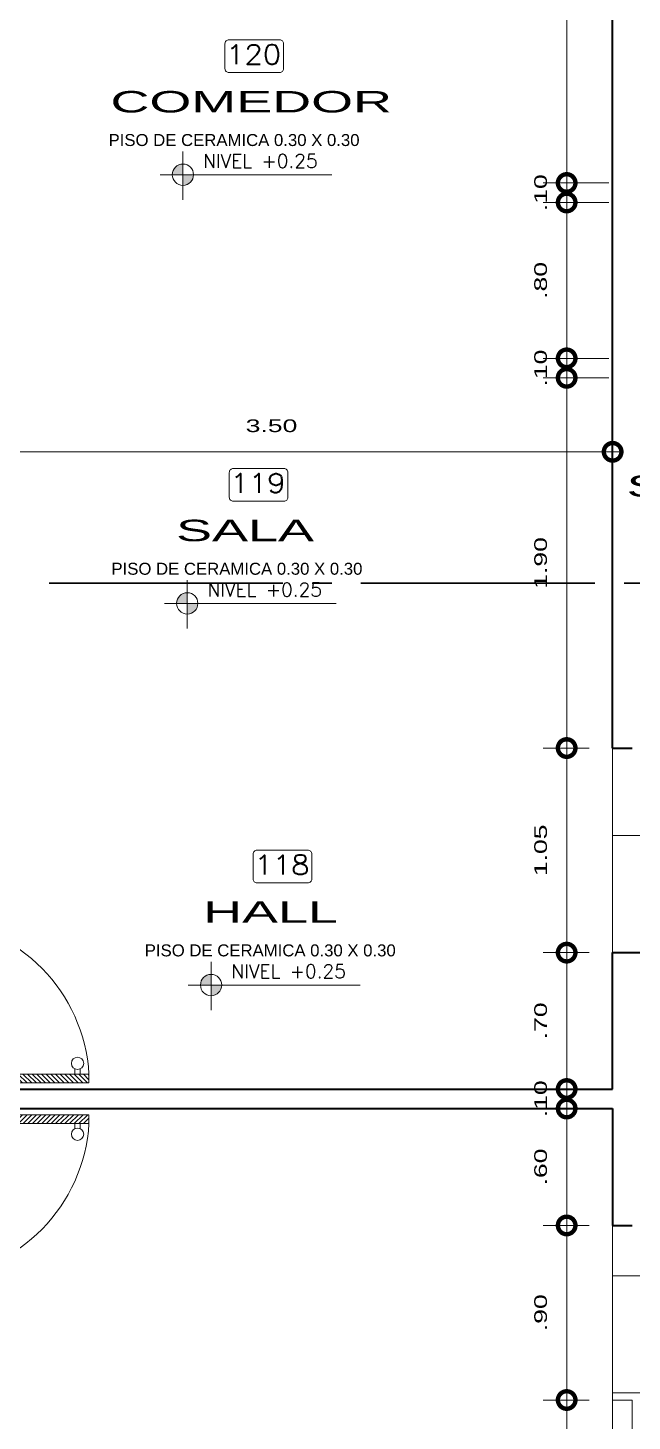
# Model space of a CAD drawing. Header units: inches. Extents: x 155.3 to 248.5, y 20.6 to 88.6.
# Drawn here: x 178.31 to 181.41, y 71.01 to 78.16 of the extents above; entities that cross this region are included whole.
import ezdxf
from ezdxf.enums import TextEntityAlignment as Align

# ---------------------------------------------------------------- set-up
doc = ezdxf.new("R2010")
doc.units = ezdxf.units.IN
doc.header["$MEASUREMENT"] = 0
doc.linetypes.add('ACAD_ISO04W100', pattern=[30, 24, -3, 0, -3])
doc.linetypes.add('CONTINUA', pattern=[0])
for name, color, linetype in [('COTAS', 252, 'Continuous'), ('EJES', 1, 'Continuous'), ('MURO', 7, 'Continuous'), ('PUERTAS', 23, 'Continuous'), ('TEXTOS PLANTA', 7, 'Continuous'), ('TEXTURAS', 251, 'Continuous')]:
    doc.layers.add(name, color=color, linetype=linetype)
doc.styles.add('Celso', font='swissel.ttf', dxfattribs={"width": 1.5})
doc.styles.add('ROMANS', font='romans', dxfattribs={"width": 1.1, "height": 1})
doc.styles.get("Standard").update_dxf_attribs({"font": 'arial.ttf'})
doc.dimstyles.new('PLANTA 1-50', dxfattribs={"dimtxt": 0.065, "dimasz": 0.18, "dimexe": 0.12, "dimexo": 0.12, "dimgap": 0.1, "dimtad": 2, "dimzin": 4, "dimdsep": 46, "dimtxsty": 'Celso', "dimblk": 'DOTSMALL', "dimcen": 0.065, "dimdle": 0.05, "dimclrd": 14, "dimclre": 251, "dimclrt": 256, "dimaunit": 1, "dimadec": 4, "dimazin": 1, "dimtfac": 1, "dimtix": 1, "dimtmove": 0, "dimatfit": 3, "dimldrblk": 'DOTSMALL', "dimfxl": 1, "dimlwd": 9, "dimlwe": 9, "dimarcsym": 0})
pattern_1 = [(315, (-96.529859, 5.184583), (-0.013258252, -0.013258252), [])]

# ---------------------------------------------------------------- blocks, each defined once
blk = doc.blocks.new('A$C2D8C4AFF')
at = {"lineweight": 0}
h = blk.add_hatch(dxfattribs=at)
h.set_pattern_fill('ANSI31', color=8, scale=0.15, angle=17, style=0)
h.set_pattern_definition(pattern_1)
h.paths.add_polyline_path([(0.035, 0.865), (0, 0.865), (0, 1.015), (0.055, 1.015), (0.055, 0.98), (0.035, 0.98)])
h = blk.add_hatch(dxfattribs=at)
h.set_pattern_fill('ANSI31', color=8, scale=0.15, angle=17, style=0)
h.set_pattern_definition(pattern_1)
h.paths.add_polyline_path([(1, 0.865), (0.965, 0.865), (0.965, 0.93), (0.965, 0.98), (0.945, 0.98), (0.945, 1.015), (1, 1.015)])
h = blk.add_hatch(dxfattribs=at)
h.set_pattern_fill('ANSI31', color=8, scale=0.15, angle=17, style=0)
h.set_pattern_definition(pattern_1)
h.paths.add_polyline_path([(0.965, 0), (0.915, 0), (0.915, 0.93), (0.965, 0.93)])
at = {"color": 32, "lineweight": 0}
for p, q in [((0, 0.865), (0, 1.015)), ((0.055, 1.015), (0, 1.015)), ((0.035, 0.865), (0.035, 0.98)), ((0.055, 0.98), (0.035, 0.98)), ((0.055, 0.98), (0.055, 1.015)), ((1, 1.015), (0.945, 1.015)), ((0.945, 0.98), (0.945, 1.015)), ((0.965, 0.98), (0.945, 0.98)), ((0.965, 0.865), (0.965, 0.98)), ((1, 0.865), (1, 1.015)), ((0.915, 0.93), (0.965, 0.93)), ((0.915, 0.93), (0.915, 0)), ((0.965, 0.93), (0.965, 0)), ((0, 0.865), (0.035, 0.865)), ((0.965, 0.865), (1, 0.865)), ((0.915, 0), (0.965, 0))]:
    blk.add_line(p, q, dxfattribs=at)
at = {"lineweight": 0}
for p, q in [((0.885, 0.08), (0.915, 0.08)), ((0.885, 0.05), (0.915, 0.05))]:
    blk.add_line(p, q, dxfattribs=at)
blk.add_circle((0.8534, 0.065), 0.035, dxfattribs=at)
blk.add_arc((0.9698, 0.9359), 0.9375, 184.33543, 266.64957, dxfattribs=at)
blk = doc.blocks.new('_DotSmall')
at = {"color": 0, "linetype": 'ByBlock', "lineweight": 0, "const_width": 0.5}
blk.add_lwpolyline([(-0.0625, 0, 1), (0.0625, 0, 1)], format="xyb", close=True, dxfattribs=at)
blk = doc.blocks.new('*D284')
at = {"layer": 'COTAS', "color": 14, "linetype": 'CONTINUA', "lineweight": 9, "transparency": 16777216}
blk.add_line((181.0726, 69.973), (181.0726, 71.173), dxfattribs=at)
at = {"layer": 'COTAS', "color": 251, "linetype": 'Continuous', "lineweight": 9, "transparency": 16777216}
blk.add_line((181.1884, 71.123), (180.9526, 71.123), dxfattribs=at)
at = {"layer": 'COTAS', "color": 251, "linetype": 'CONTINUA', "lineweight": 9, "transparency": 16777216}
blk.add_line((181.1884, 70.023), (180.9526, 70.023), dxfattribs=at)
at = {"layer": 'Defpoints', "color": 0, "lineweight": 0, "transparency": 16777216}
for p in [(181.0726, 71.123), (181.3084, 71.123), (181.3084, 70.023)]:
    blk.add_point(p, dxfattribs=at)
at = {"layer": 'COTAS', "color": 14, "lineweight": 9, "transparency": 16777216, "xscale": 0.18, "yscale": 0.18, "zscale": 0.18}
for p, rotation in [((181.0726, 71.123), 90), ((181.0726, 70.023), 270)]:
    blk.add_blockref('_DotSmall', p, dxfattribs=dict(at, rotation=rotation))
at = {"layer": 'COTAS', "lineweight": 0, "transparency": 16777216, "insert": (180.9393, 70.573), "char_height": 0.065, "attachment_point": 5, "rotation": 90, "style": 'Celso'}
blk.add_mtext('1.10', dxfattribs=at)
blk = doc.blocks.new('*D285')
at = {"layer": 'COTAS', "color": 251, "linetype": 'Continuous', "lineweight": 9, "transparency": 16777216}
blk.add_line((181.1884, 72.0189), (180.9526, 72.0189), dxfattribs=at)
at = {"layer": 'COTAS', "color": 14, "linetype": 'CONTINUA', "lineweight": 9, "transparency": 16777216}
blk.add_line((181.0726, 71.073), (181.0726, 72.0689), dxfattribs=at)
at = {"layer": 'COTAS', "color": 251, "linetype": 'CONTINUA', "lineweight": 9, "transparency": 16777216}
blk.add_line((181.1884, 71.123), (180.9526, 71.123), dxfattribs=at)
at = {"layer": 'Defpoints', "color": 0, "lineweight": 0, "transparency": 16777216}
for p in [(181.0726, 72.0189), (181.3084, 72.0189), (181.3084, 71.123)]:
    blk.add_point(p, dxfattribs=at)
at = {"layer": 'COTAS', "color": 14, "lineweight": 9, "transparency": 16777216, "xscale": 0.18, "yscale": 0.18, "zscale": 0.18}
for p, rotation in [((181.0726, 72.0189), 90), ((181.0726, 71.123), 270)]:
    blk.add_blockref('_DotSmall', p, dxfattribs=dict(at, rotation=rotation))
at = {"layer": 'COTAS', "lineweight": 0, "transparency": 16777216, "insert": (180.9393, 71.5709), "char_height": 0.065, "attachment_point": 5, "rotation": 90, "style": 'Celso'}
blk.add_mtext('.90', dxfattribs=at)
blk = doc.blocks.new('*D286')
at = {"layer": 'COTAS', "color": 14, "linetype": 'CONTINUA', "lineweight": 9, "transparency": 16777216}
blk.add_line((181.0726, 71.9689), (181.0726, 72.6689), dxfattribs=at)
at = {"layer": 'COTAS', "color": 251, "linetype": 'Continuous', "lineweight": 9, "transparency": 16777216}
blk.add_line((181.1884, 72.6189), (180.9526, 72.6189), dxfattribs=at)
at = {"layer": 'COTAS', "color": 251, "linetype": 'CONTINUA', "lineweight": 9, "transparency": 16777216}
blk.add_line((181.1884, 72.0189), (180.9526, 72.0189), dxfattribs=at)
at = {"layer": 'Defpoints', "color": 0, "lineweight": 0, "transparency": 16777216}
for p in [(181.0726, 72.6189), (181.3084, 72.6189), (181.3084, 72.0189)]:
    blk.add_point(p, dxfattribs=at)
at = {"layer": 'COTAS', "color": 14, "lineweight": 9, "transparency": 16777216, "xscale": 0.18, "yscale": 0.18, "zscale": 0.18}
for p, rotation in [((181.0726, 72.6189), 90), ((181.0726, 72.0189), 270)]:
    blk.add_blockref('_DotSmall', p, dxfattribs=dict(at, rotation=rotation))
at = {"layer": 'COTAS', "lineweight": 0, "transparency": 16777216, "insert": (180.9393, 72.3189), "char_height": 0.065, "attachment_point": 5, "rotation": 90, "style": 'Celso'}
blk.add_mtext('.60', dxfattribs=at)
blk = doc.blocks.new('*D287')
at = {"layer": 'COTAS', "color": 14, "linetype": 'CONTINUA', "lineweight": 9, "transparency": 16777216}
for p, q in [((181.0726, 72.7189), (181.0726, 72.8989)), ((181.0726, 72.6189), (181.0726, 72.7189)), ((181.0726, 72.6189), (181.0726, 72.4389))]:
    blk.add_line(p, q, dxfattribs=at)
at = {"layer": 'COTAS', "color": 251, "linetype": 'Continuous', "lineweight": 9, "transparency": 16777216}
blk.add_line((181.1884, 72.7189), (180.9526, 72.7189), dxfattribs=at)
at = {"layer": 'COTAS', "color": 251, "linetype": 'CONTINUA', "lineweight": 9, "transparency": 16777216}
blk.add_line((181.1884, 72.6189), (180.9526, 72.6189), dxfattribs=at)
at = {"layer": 'Defpoints', "color": 0, "lineweight": 0, "transparency": 16777216}
for p in [(181.0726, 72.7189), (181.3084, 72.7189), (181.3084, 72.6189)]:
    blk.add_point(p, dxfattribs=at)
at = {"layer": 'COTAS', "color": 14, "lineweight": 9, "transparency": 16777216, "xscale": 0.18, "yscale": 0.18, "zscale": 0.18}
for p, rotation in [((181.0726, 72.7189), 270), ((181.0726, 72.6189), 90)]:
    blk.add_blockref('_DotSmall', p, dxfattribs=dict(at, rotation=rotation))
at = {"layer": 'COTAS', "lineweight": 0, "transparency": 16777216, "insert": (180.9393, 72.6689), "char_height": 0.065, "attachment_point": 5, "rotation": 90, "style": 'Celso'}
blk.add_mtext('.10', dxfattribs=at)
blk = doc.blocks.new('*D288')
at = {"layer": 'COTAS', "color": 14, "linetype": 'CONTINUA', "lineweight": 9, "transparency": 16777216}
blk.add_line((181.0726, 72.6689), (181.0726, 73.4689), dxfattribs=at)
at = {"layer": 'COTAS', "color": 251, "linetype": 'Continuous', "lineweight": 9, "transparency": 16777216}
blk.add_line((181.1884, 73.4189), (180.9526, 73.4189), dxfattribs=at)
at = {"layer": 'COTAS', "color": 251, "linetype": 'CONTINUA', "lineweight": 9, "transparency": 16777216}
blk.add_line((181.1884, 72.7189), (180.9526, 72.7189), dxfattribs=at)
at = {"layer": 'Defpoints', "color": 0, "lineweight": 0, "transparency": 16777216}
for p in [(181.0726, 73.4189), (181.3084, 73.4189), (181.3084, 72.7189)]:
    blk.add_point(p, dxfattribs=at)
at = {"layer": 'COTAS', "color": 14, "lineweight": 9, "transparency": 16777216, "xscale": 0.18, "yscale": 0.18, "zscale": 0.18}
for p, rotation in [((181.0726, 73.4189), 90), ((181.0726, 72.7189), 270)]:
    blk.add_blockref('_DotSmall', p, dxfattribs=dict(at, rotation=rotation))
at = {"layer": 'COTAS', "lineweight": 0, "transparency": 16777216, "insert": (180.9393, 73.0689), "char_height": 0.065, "attachment_point": 5, "rotation": 90, "style": 'Celso'}
blk.add_mtext('.70', dxfattribs=at)
blk = doc.blocks.new('*D289')
at = {"layer": 'COTAS', "color": 14, "linetype": 'CONTINUA', "lineweight": 9, "transparency": 16777216}
blk.add_line((181.0726, 73.3689), (181.0726, 74.5189), dxfattribs=at)
at = {"layer": 'COTAS', "color": 251, "linetype": 'Continuous', "lineweight": 9, "transparency": 16777216}
blk.add_line((181.1884, 74.4689), (180.9526, 74.4689), dxfattribs=at)
at = {"layer": 'COTAS', "color": 251, "linetype": 'CONTINUA', "lineweight": 9, "transparency": 16777216}
blk.add_line((181.1884, 73.4189), (180.9526, 73.4189), dxfattribs=at)
at = {"layer": 'Defpoints', "color": 0, "lineweight": 0, "transparency": 16777216}
for p in [(181.0726, 74.4689), (181.3084, 74.4689), (181.3084, 73.4189)]:
    blk.add_point(p, dxfattribs=at)
at = {"layer": 'COTAS', "color": 14, "lineweight": 9, "transparency": 16777216, "xscale": 0.18, "yscale": 0.18, "zscale": 0.18}
for p, rotation in [((181.0726, 74.4689), 90), ((181.0726, 73.4189), 270)]:
    blk.add_blockref('_DotSmall', p, dxfattribs=dict(at, rotation=rotation))
at = {"layer": 'COTAS', "lineweight": 0, "transparency": 16777216, "insert": (180.9393, 73.9439), "char_height": 0.065, "attachment_point": 5, "rotation": 90, "style": 'Celso'}
blk.add_mtext('1.05', dxfattribs=at)
blk = doc.blocks.new('*D290')
at = {"layer": 'COTAS', "color": 251, "linetype": 'Continuous', "lineweight": 9, "transparency": 16777216}
blk.add_line((181.2884, 76.3689), (180.9526, 76.3689), dxfattribs=at)
at = {"layer": 'COTAS', "color": 14, "linetype": 'CONTINUA', "lineweight": 9, "transparency": 16777216}
blk.add_line((181.0726, 74.4189), (181.0726, 76.4189), dxfattribs=at)
at = {"layer": 'COTAS', "color": 251, "linetype": 'CONTINUA', "lineweight": 9, "transparency": 16777216}
blk.add_line((181.1884, 74.4689), (180.9526, 74.4689), dxfattribs=at)
at = {"layer": 'Defpoints', "color": 0, "lineweight": 0, "transparency": 16777216}
for p in [(181.0726, 76.3689), (181.4084, 76.3689), (181.3084, 74.4689)]:
    blk.add_point(p, dxfattribs=at)
at = {"layer": 'COTAS', "color": 14, "lineweight": 9, "transparency": 16777216, "xscale": 0.18, "yscale": 0.18, "zscale": 0.18}
for p, rotation in [((181.0726, 76.3689), 90), ((181.0726, 74.4689), 270)]:
    blk.add_blockref('_DotSmall', p, dxfattribs=dict(at, rotation=rotation))
at = {"layer": 'COTAS', "lineweight": 0, "transparency": 16777216, "insert": (180.9393, 75.4189), "char_height": 0.065, "attachment_point": 5, "rotation": 90, "style": 'Celso'}
blk.add_mtext('1.90', dxfattribs=at)
blk = doc.blocks.new('*D291')
at = {"layer": 'COTAS', "color": 14, "linetype": 'CONTINUA', "lineweight": 9, "transparency": 16777216}
for p, q in [((181.0726, 76.4689), (181.0726, 76.6489)), ((181.0726, 76.3689), (181.0726, 76.4689)), ((181.0726, 76.3689), (181.0726, 76.1889))]:
    blk.add_line(p, q, dxfattribs=at)
at = {"layer": 'COTAS', "color": 251, "linetype": 'Continuous', "lineweight": 9, "transparency": 16777216}
blk.add_line((181.2884, 76.4689), (180.9526, 76.4689), dxfattribs=at)
at = {"layer": 'COTAS', "color": 251, "linetype": 'CONTINUA', "lineweight": 9, "transparency": 16777216}
blk.add_line((181.2884, 76.3689), (180.9526, 76.3689), dxfattribs=at)
at = {"layer": 'Defpoints', "color": 0, "lineweight": 0, "transparency": 16777216}
for p in [(181.0726, 76.4689), (181.4084, 76.4689), (181.4084, 76.3689)]:
    blk.add_point(p, dxfattribs=at)
at = {"layer": 'COTAS', "color": 14, "lineweight": 9, "transparency": 16777216, "xscale": 0.18, "yscale": 0.18, "zscale": 0.18}
for p, rotation in [((181.0726, 76.4689), 270), ((181.0726, 76.3689), 90)]:
    blk.add_blockref('_DotSmall', p, dxfattribs=dict(at, rotation=rotation))
at = {"layer": 'COTAS', "lineweight": 0, "transparency": 16777216, "insert": (180.9393, 76.4189), "char_height": 0.065, "attachment_point": 5, "rotation": 90, "style": 'Celso'}
blk.add_mtext('.10', dxfattribs=at)
blk = doc.blocks.new('*D292')
at = {"layer": 'COTAS', "color": 14, "linetype": 'CONTINUA', "lineweight": 9, "transparency": 16777216}
blk.add_line((181.0726, 76.4189), (181.0726, 77.3189), dxfattribs=at)
at = {"layer": 'COTAS', "color": 251, "linetype": 'Continuous', "lineweight": 9, "transparency": 16777216}
blk.add_line((181.2884, 77.2689), (180.9526, 77.2689), dxfattribs=at)
at = {"layer": 'COTAS', "color": 251, "linetype": 'CONTINUA', "lineweight": 9, "transparency": 16777216}
blk.add_line((181.2884, 76.4689), (180.9526, 76.4689), dxfattribs=at)
at = {"layer": 'Defpoints', "color": 0, "lineweight": 0, "transparency": 16777216}
for p in [(181.0726, 77.2689), (181.4084, 77.2689), (181.4084, 76.4689)]:
    blk.add_point(p, dxfattribs=at)
at = {"layer": 'COTAS', "color": 14, "lineweight": 9, "transparency": 16777216, "xscale": 0.18, "yscale": 0.18, "zscale": 0.18}
for p, rotation in [((181.0726, 77.2689), 90), ((181.0726, 76.4689), 270)]:
    blk.add_blockref('_DotSmall', p, dxfattribs=dict(at, rotation=rotation))
at = {"layer": 'COTAS', "lineweight": 0, "transparency": 16777216, "insert": (180.9393, 76.8689), "char_height": 0.065, "attachment_point": 5, "rotation": 90, "style": 'Celso'}
blk.add_mtext('.80', dxfattribs=at)
blk = doc.blocks.new('*D293')
at = {"layer": 'COTAS', "color": 14, "linetype": 'CONTINUA', "lineweight": 9, "transparency": 16777216}
for p, q in [((181.0726, 77.3689), (181.0726, 77.5489)), ((181.0726, 77.2689), (181.0726, 77.3689)), ((181.0726, 77.2689), (181.0726, 77.0889))]:
    blk.add_line(p, q, dxfattribs=at)
at = {"layer": 'COTAS', "color": 251, "linetype": 'Continuous', "lineweight": 9, "transparency": 16777216}
blk.add_line((181.2884, 77.3689), (180.9526, 77.3689), dxfattribs=at)
at = {"layer": 'COTAS', "color": 251, "linetype": 'CONTINUA', "lineweight": 9, "transparency": 16777216}
blk.add_line((181.2884, 77.2689), (180.9526, 77.2689), dxfattribs=at)
at = {"layer": 'Defpoints', "color": 0, "lineweight": 0, "transparency": 16777216}
for p in [(181.0726, 77.3689), (181.4084, 77.3689), (181.4084, 77.2689)]:
    blk.add_point(p, dxfattribs=at)
at = {"layer": 'COTAS', "color": 14, "lineweight": 9, "transparency": 16777216, "xscale": 0.18, "yscale": 0.18, "zscale": 0.18}
for p, rotation in [((181.0726, 77.3689), 270), ((181.0726, 77.2689), 90)]:
    blk.add_blockref('_DotSmall', p, dxfattribs=dict(at, rotation=rotation))
at = {"layer": 'COTAS', "lineweight": 0, "transparency": 16777216, "insert": (180.9393, 77.3189), "char_height": 0.065, "attachment_point": 5, "rotation": 90, "style": 'Celso'}
blk.add_mtext('.10', dxfattribs=at)
blk = doc.blocks.new('*D294')
at = {"layer": 'COTAS', "color": 251, "linetype": 'Continuous', "lineweight": 9, "transparency": 16777216}
blk.add_line((181.1884, 79.6689), (180.9526, 79.6689), dxfattribs=at)
at = {"layer": 'COTAS', "color": 14, "linetype": 'CONTINUA', "lineweight": 9, "transparency": 16777216}
blk.add_line((181.0726, 77.3189), (181.0726, 79.7189), dxfattribs=at)
at = {"layer": 'COTAS', "color": 251, "linetype": 'CONTINUA', "lineweight": 9, "transparency": 16777216}
blk.add_line((181.2884, 77.3689), (180.9526, 77.3689), dxfattribs=at)
at = {"layer": 'Defpoints', "color": 0, "lineweight": 0, "transparency": 16777216}
for p in [(181.0726, 79.6689), (181.3084, 79.6689), (181.4084, 77.3689)]:
    blk.add_point(p, dxfattribs=at)
at = {"layer": 'COTAS', "color": 14, "lineweight": 9, "transparency": 16777216, "xscale": 0.18, "yscale": 0.18, "zscale": 0.18}
for p, rotation in [((181.0726, 79.6689), 90), ((181.0726, 77.3689), 270)]:
    blk.add_blockref('_DotSmall', p, dxfattribs=dict(at, rotation=rotation))
at = {"layer": 'COTAS', "lineweight": 0, "transparency": 16777216, "insert": (180.9392, 78.5189), "char_height": 0.065, "attachment_point": 5, "rotation": 90, "style": 'Celso'}
blk.add_mtext('2.30', dxfattribs=at)
blk = doc.blocks.new('*D299')
at = {"layer": 'COTAS', "color": 251, "linetype": 'CONTINUA', "lineweight": 9, "transparency": 16777216}
blk.add_line((177.8084, 75.5639), (177.8084, 76.1092), dxfattribs=at)
at = {"layer": 'COTAS', "color": 251, "linetype": 'Continuous', "lineweight": 9, "transparency": 16777216}
blk.add_line((181.3084, 75.5639), (181.3084, 76.1092), dxfattribs=at)
at = {"layer": 'COTAS', "color": 14, "linetype": 'CONTINUA', "lineweight": 9, "transparency": 16777216}
blk.add_line((177.7584, 75.9892), (181.3584, 75.9892), dxfattribs=at)
at = {"layer": 'Defpoints', "color": 0, "lineweight": 0, "transparency": 16777216}
for p in [(181.3084, 75.9892), (177.8084, 75.4439), (181.3084, 75.4439)]:
    blk.add_point(p, dxfattribs=at)
at = {"layer": 'COTAS', "color": 14, "lineweight": 9, "transparency": 16777216, "xscale": 0.18, "yscale": 0.18, "zscale": 0.18, "rotation": 180}
blk.add_blockref('_DotSmall', (177.8084, 75.9892), dxfattribs=at)
at = {"layer": 'COTAS', "color": 14, "lineweight": 9, "transparency": 16777216, "xscale": 0.18, "yscale": 0.18, "zscale": 0.18}
blk.add_blockref('_DotSmall', (181.3084, 75.9892), dxfattribs=at)
at = {"layer": 'COTAS', "lineweight": 0, "transparency": 16777216, "insert": (179.5584, 76.1225), "char_height": 0.065, "attachment_point": 5, "style": 'Celso'}
blk.add_mtext('3.50', dxfattribs=at)

msp = doc.modelspace()

# ---------------------------------------------------------------- hatches: boundary and pattern name
at = {"layer": 'TEXTOS PLANTA', "lineweight": 9}
h = msp.add_hatch(color=7, dxfattribs=at)
h.paths.add_polyline_path([(179.0491, 77.4113), (179.1037, 77.4113), (179.1037, 77.466, 0.414214)])
h.paths.add_polyline_path([(179.1037, 77.4113), (179.1037, 77.3567, 0.414214), (179.1583, 77.4113)])
h = msp.add_hatch(color=7, dxfattribs=at)
h.paths.add_polyline_path([(179.0713, 75.2112), (179.1259, 75.2112), (179.1259, 75.2658, 0.414214)])
h.paths.add_polyline_path([(179.1259, 75.2112), (179.1259, 75.1566, 0.414214), (179.1806, 75.2112)])
h = msp.add_hatch(color=7, dxfattribs=at)
h.paths.add_polyline_path([(179.1939, 73.2526), (179.2485, 73.2526), (179.2485, 73.3072, 0.414214)])
h.paths.add_polyline_path([(179.2485, 73.2526), (179.2485, 73.1979, 0.414214), (179.3031, 73.2526)])
at = {"layer": 'TEXTURAS', "lineweight": 0}
h = msp.add_hatch(dxfattribs=at)
h.set_pattern_fill('_USER', color=251, scale=0.6, angle=90, style=0, double=1, pattern_type=0)
h.set_pattern_definition([(90, (185.1713, 73.4189), (0.6, 4e-17), []), (7e-15, (185.1713, 73.4189), (7e-17, -0.6), [])])
h.paths.add_polyline_path([(183.4084, 76.1689), (183.4499, 76.1689), (183.4499, 76.197), (183.4338, 76.197), (183.4338, 76.2291), (184.1803, 76.2291), (184.1803, 76.197), (184.1643, 76.197), (184.1643, 76.1689), (184.2084, 76.1689), (184.3084, 76.1689), (184.3525, 76.1689), (184.3525, 76.197), (184.3365, 76.197), (184.3365, 76.2291), (185.083, 76.2291), (185.083, 76.197), (185.0669, 76.197), (185.0669, 76.1689), (185.1111, 76.1689), (185.1111, 75.5689), (185.1111, 75.5247), (185.1392, 75.5247), (185.1392, 75.5408), (185.1713, 75.5408), (185.1713, 74.7943), (185.1392, 74.7943), (185.1392, 74.8103), (185.1111, 74.8103), (185.1111, 74.7662), (185.1111, 74.0144), (184.5996, 74.0144), (184.5996, 75.3144), (183.4084, 75.3144)])
h.paths.add_polyline_path([(181.3084, 74.4689), (181.4084, 74.4689), (181.4414, 74.4739), (181.4414, 74.4949), (181.4294, 74.4949), (181.4294, 74.5189), (181.9874, 74.5189), (181.9874, 74.4949), (181.9754, 74.4949), (181.9754, 74.4739), (182.0084, 74.4739), (182.0084, 74.4689), (183.4084, 74.4689), (183.4084, 74.5689), (183.4084, 74.6019), (183.3874, 74.6019), (183.3874, 74.5899), (183.3584, 74.5899), (183.3584, 75.1479), (183.3874, 75.1479), (183.3874, 75.1359), (183.4084, 75.1359), (183.4084, 75.1689), (183.4084, 75.3144), (184.5996, 75.3144), (184.5996, 74.0144), (185.1111, 74.0144), (185.1111, 73.4189), (181.3084, 73.4189)])
h = msp.add_hatch(dxfattribs=at)
h.set_pattern_fill('_USER', color=251, scale=0.6, angle=90, style=0, double=1, pattern_type=0)
h.set_pattern_definition([(90, (348.0085, -0.8402), (0.6, 4e-17), []), (7e-15, (348.0085, -0.8402), (7e-17, -0.6), [])])
h.paths.add_polyline_path([(181.4084, 71.123), (181.3084, 71.123), (181.3084, 72.0189), (181.4084, 72.0189), (181.4414, 72.0239), (181.4414, 72.0449), (181.4294, 72.0449), (181.4294, 72.0689), (181.9874, 72.0689), (181.9874, 72.0449), (181.9754, 72.0449), (181.9754, 72.0239), (182.0084, 72.0239), (182.0084, 72.0189), (182.9084, 72.0189), (182.9084, 71.0189), (184.5111, 71.0189), (184.5111, 71.0239), (184.5441, 71.0239), (184.5441, 71.0449), (184.5321, 71.0449), (184.5321, 71.0689), (185.0901, 71.0689), (185.0901, 71.0449), (185.0781, 71.0449), (185.0781, 71.0239), (185.1111, 71.0239), (185.1111, 69.9676), (185.1113, 69.9236), (185.1393, 69.9236), (185.1393, 69.9396), (185.1713, 69.9396), (185.1713, 69.1956), (185.1393, 69.1956), (185.1393, 69.2116), (185.1113, 69.2116), (185.1113, 69.1676), (185.0669, 69.1676), (185.0669, 69.1395), (185.083, 69.1395), (185.083, 69.1074), (184.3365, 69.1074), (184.3365, 69.1395), (184.3525, 69.1395), (184.3525, 69.1676), (184.3084, 69.1676), (184.3084, 70.023), (181.4084, 70.023)])

# ---------------------------------------------------------------- linework, layer by layer
at = {"layer": 'EJES', "linetype": 'ACAD_ISO04W100', "lineweight": 30, "ltscale": 0.05}
msp.add_line((162.4172, 75.3144), (184.6111, 75.3144), dxfattribs=at)
at = {"layer": 'MURO', "color": 7, "lineweight": 40}
for p, q in [((181.3084, 74.4689), (181.3084, 79.6689)), ((181.3084, 74.4689), (181.4084, 74.4689)), ((181.3084, 72.7189), (181.3084, 73.4189)), ((181.3084, 73.4189), (185.1111, 73.4189)), ((177.7084, 72.7189), (181.3084, 72.7189)), ((177.7084, 72.6189), (181.3084, 72.6189)), ((181.3084, 72.6189), (181.3084, 72.0189)), ((181.3084, 72.0189), (181.4084, 72.0189))]:
    msp.add_line(p, q, dxfattribs=at)
at = {"layer": 'PUERTAS', "lineweight": 0}
for p, q in [((181.4084, 71.123), (181.3084, 71.123)), ((181.3084, 70.023), (181.3084, 71.123)), ((181.4084, 70.023), (181.4084, 71.123))]:
    msp.add_line(p, q, dxfattribs=at)
at = {"layer": 'TEXTOS PLANTA', "color": 7, "lineweight": 9}
for p, q in [((179.1037, 77.5302), (179.1037, 77.282)), ((178.9865, 77.4113), (179.868, 77.4113)), ((179.1259, 75.33), (179.1259, 75.0819)), ((179.0088, 75.2112), (179.8902, 75.2112)), ((179.2485, 73.3714), (179.2485, 73.1232)), ((179.1314, 73.2526), (180.0128, 73.2526))]:
    msp.add_line(p, q, dxfattribs=at)
for points in [[(179.6001, 78.1034), (179.3395, 78.1034, 0.414214), (179.3195, 78.0834), (179.3195, 77.956, 0.414214), (179.3395, 77.936), (179.6001, 77.936, 0.414214), (179.6201, 77.956), (179.6201, 78.0834, 0.414214)], [(179.6223, 75.9033), (179.3617, 75.9033, 0.414214), (179.3417, 75.8833), (179.3417, 75.7558, 0.414214), (179.3617, 75.7358), (179.6223, 75.7358, 0.414214), (179.6423, 75.7558), (179.6423, 75.8833, 0.414214)], [(179.7449, 73.9446), (179.4843, 73.9446, 0.414214), (179.4643, 73.9246), (179.4643, 73.7972, 0.414214), (179.4843, 73.7772), (179.7449, 73.7772, 0.414214), (179.7649, 73.7972), (179.7649, 73.9246, 0.414214)]]:
    msp.add_lwpolyline(points, format="xyb", close=True, dxfattribs=at)
for centre in [(179.1037, 77.4113), (179.1259, 75.2112), (179.2485, 73.2526)]:
    msp.add_circle(centre, 0.0546, dxfattribs=at)
at = {"layer": 'TEXTURAS', "color": 251, "lineweight": 0}
for p, q in [((181.3084, 74.4689), (181.3084, 73.4189)), ((181.3084, 71.123), (181.3084, 72.0189))]:
    msp.add_line(p, q, dxfattribs=at)

# ---------------------------------------------------------------- block references
at = {"layer": 'PUERTAS', "lineweight": 0, "yscale": 0.9000000000000125, "zscale": 0.9000000000000125}
for p, xscale, rotation in [((178.6219, 73.6189), -0.9000000000000125, 90), ((178.6219, 71.7189), 0.9000000000000125, 90.00000000000001)]:
    msp.add_blockref('A$C2D8C4AFF', p, dxfattribs=dict(at, xscale=xscale, rotation=rotation))

# ---------------------------------------------------------------- texts
at = {"layer": 'TEXTOS PLANTA', "color": 7, "lineweight": 9, "style": 'ROMANS', "width": 1.1}
for s, p in [('120', (179.4669, 78.0285)), ('119', (179.4892, 75.8283)), ('118', (179.6118, 73.8697))]:
    msp.add_text(s, height=0.1, dxfattribs=at).set_placement(p, align=Align.MIDDLE_CENTER)
at = {"layer": 'TEXTOS PLANTA', "color": 7, "lineweight": 9, "width": 1.8}
for s, p in [('COMEDOR', (178.7322, 77.7308)), ('SS.HH.', (181.3798, 75.7584)), ('SALA', (179.0688, 75.5306)), ('HALL', (179.2073, 73.572))]:
    msp.add_text(s, height=0.11, dxfattribs=at).set_placement(p)
at = {"layer": 'TEXTOS PLANTA', "color": 7, "lineweight": 9}
for p in [(178.7224, 77.5586), (178.7371, 75.3584), (178.9081, 73.3998)]:
    msp.add_text('PISO DE CERAMICA 0.30 X 0.30', height=0.061427, dxfattribs=at).set_placement(p)
at = {"layer": 'TEXTOS PLANTA', "color": 7, "lineweight": 9, "style": 'ROMANS'}
for p in [(179.2072, 77.4473), (179.2294, 75.2471), (179.352, 73.2885)]:
    msp.add_text('NIVEL +0.25', height=0.07, dxfattribs=at).set_placement(p)

# ---------------------------------------------------------------- dimensions: what is measured, and where the dimension line sits
at = {"layer": 'COTAS', "lineweight": 0}
for base, p1, p2, picture, middle in [((181.0726, 79.6689), (181.4084, 77.3689), (181.3084, 79.6689), '*D294', (180.9392, 78.5189)), ((181.0726, 77.3689), (181.4084, 77.2689), (181.4084, 77.3689), '*D293', (180.9393, 77.3189)), ((181.0726, 77.2689), (181.4084, 76.4689), (181.4084, 77.2689), '*D292', (180.9393, 76.8689)), ((181.0726, 76.4689), (181.4084, 76.3689), (181.4084, 76.4689), '*D291', (180.9393, 76.4189)), ((181.0726, 76.3689), (181.3084, 74.4689), (181.4084, 76.3689), '*D290', (180.9393, 75.4189)), ((181.0726, 74.4689), (181.3084, 73.4189), (181.3084, 74.4689), '*D289', (180.9393, 73.9439)), ((181.0726, 73.4189), (181.3084, 72.7189), (181.3084, 73.4189), '*D288', (180.9393, 73.0689)), ((181.0726, 72.7189), (181.3084, 72.6189), (181.3084, 72.7189), '*D287', (180.9393, 72.6689)), ((181.0726, 72.6189), (181.3084, 72.0189), (181.3084, 72.6189), '*D286', (180.9393, 72.3189)), ((181.0726, 72.0189), (181.3084, 71.123), (181.3084, 72.0189), '*D285', (180.9393, 71.5709)), ((181.0726, 71.123), (181.3084, 70.023), (181.3084, 71.123), '*D284', (180.9393, 70.573))]:
    dim = msp.add_linear_dim(base=base, p1=p1, p2=p2, angle=90, dimstyle='PLANTA 1-50', override={"dimtmove": 1}, dxfattribs=at)
    dim.commit()
    dim.dimension.update_dxf_attribs({"geometry": picture, "text_midpoint": middle})
dim = msp.add_linear_dim(base=(181.3084, 75.9892), p1=(177.8084, 75.4439), p2=(181.3084, 75.4439), dimstyle='PLANTA 1-50', dxfattribs=at)
dim.commit()
dim.dimension.update_dxf_attribs({"geometry": '*D299', "text_midpoint": (179.5584, 76.1225)})

doc.saveas('drawing.dxf')
